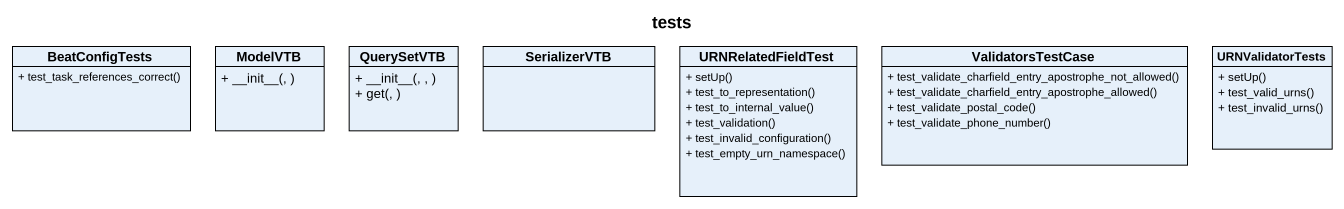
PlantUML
@startuml
title tests
hide circle
hide empty members
skinparam classAttributeIconSize 0
class BeatConfigTests {
  + test_task_references_correct()
}
class ModelVTB {
  + ~__init~__(, )
}
class QuerySetVTB {
  + ~__init~__(, , )
  + get(, )
}
class SerializerVTB
class URNRelatedFieldTest {
  + setUp()
  + test_to_representation()
  + test_to_internal_value()
  + test_validation()
  + test_invalid_configuration()
  + test_empty_urn_namespace()
}
class ValidatorsTestCase {
  + test_validate_charfield_entry_apostrophe_not_allowed()
  + test_validate_charfield_entry_apostrophe_allowed()
  + test_validate_postal_code()
  + test_validate_phone_number()
}
class URNValidatorTests {
  + setUp()
  + test_valid_urns()
  + test_invalid_urns()
}
@enduml
